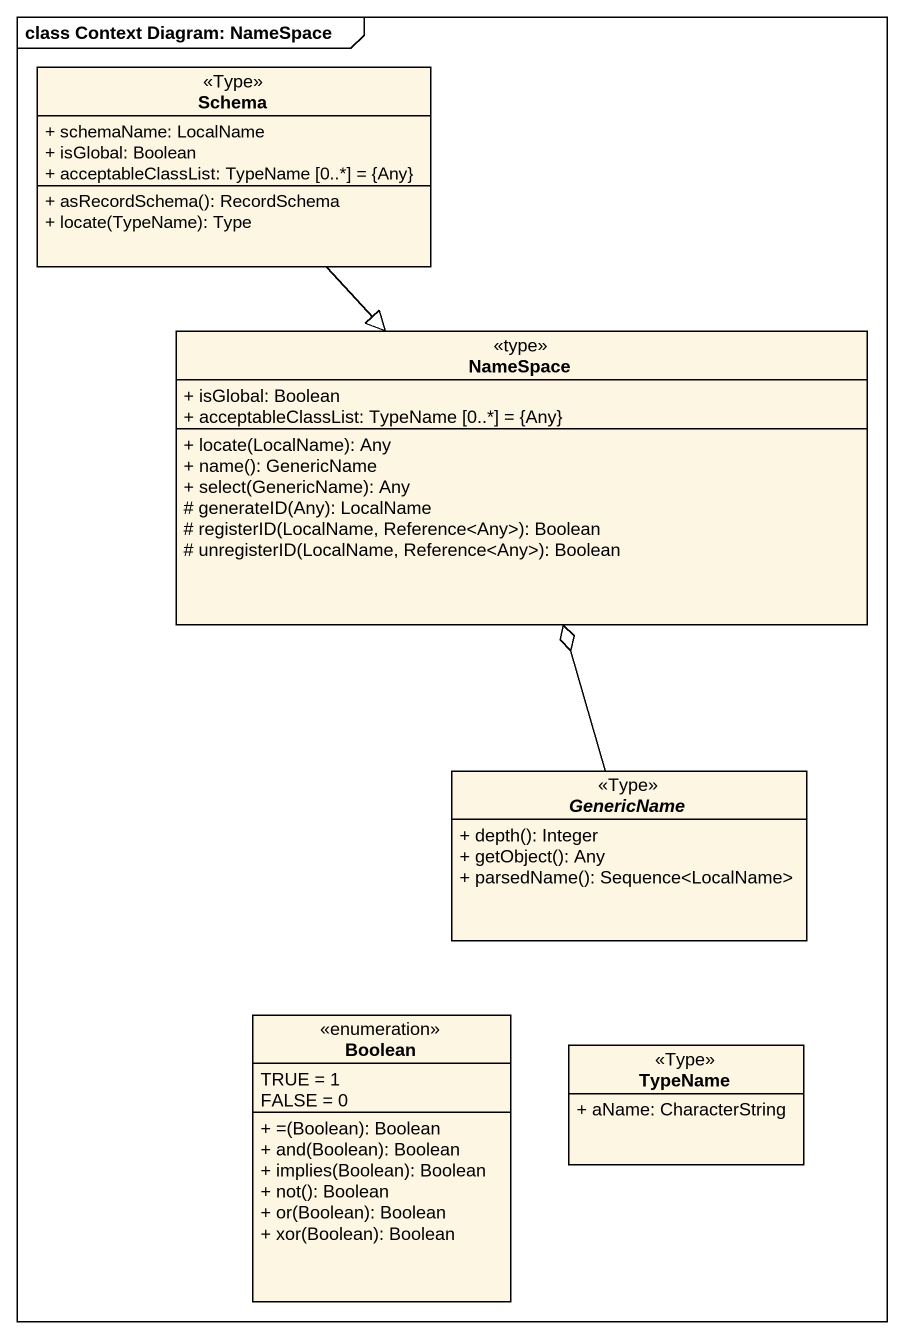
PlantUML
@startuml
mainframe class Context Diagram: NameSpace
hide circle
hide empty members
skinparam classAttributeIconSize 0
class Schema <<Type>> {
  + schemaName: LocalName
  + isGlobal: Boolean
  + acceptableClassList: TypeName [0..*] = {Any}
  + asRecordSchema(): RecordSchema
  + locate(TypeName): Type
}
class "NameSpace" as NameSpace_ <<type>> {
  + isGlobal: Boolean
  + acceptableClassList: TypeName [0..*] = {Any}
  + locate(LocalName): Any
  + name(): GenericName
  + select(GenericName): Any
  # generateID(Any): LocalName
  # registerID(LocalName, Reference<Any>): Boolean
  # unregisterID(LocalName, Reference<Any>): Boolean
}
abstract class GenericName <<Type>> {
  + depth(): Integer
  + getObject(): Any
  + parsedName(): Sequence<LocalName>
}
enum Boolean {
  TRUE = 1
  FALSE = 0
  + =(Boolean): Boolean
  + and(Boolean): Boolean
  + implies(Boolean): Boolean
  + not(): Boolean
  + or(Boolean): Boolean
  + xor(Boolean): Boolean
}
class TypeName <<Type>> {
  + aName: CharacterString
}
Schema --|> NameSpace_
GenericName -up-o NameSpace_
@enduml
